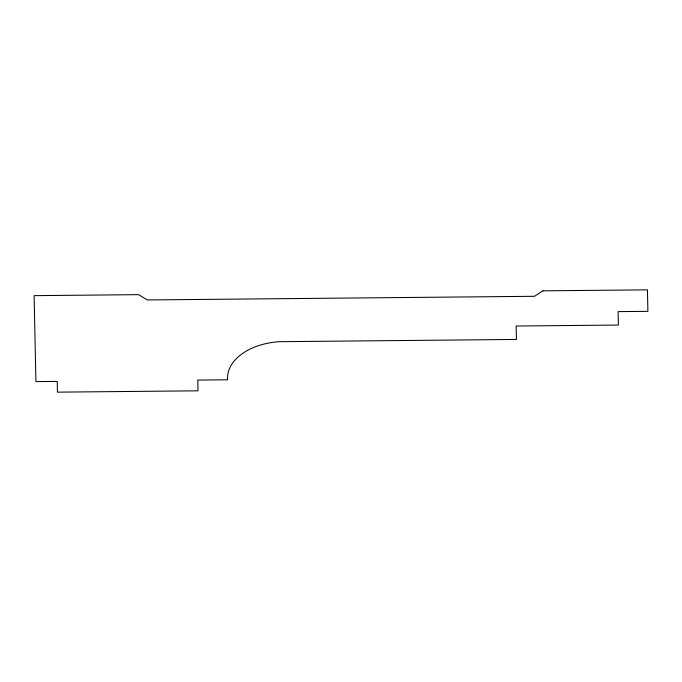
<?xml version="1.0" encoding="UTF-8"?>
<svg xmlns="http://www.w3.org/2000/svg" width="682" height="682" viewBox="0 0 682 682"><rect width="100%" height="100%" fill="white"/><g stroke="black" fill="none" stroke-linecap="round" stroke-linejoin="round"><path stroke-width="1.02" d="M542.915 290.839L534.509 296.295L147.261 299.952L138.634 294.658L34.1 295.647L35.916 381.605L57.211 381.409L57.441 392.15L198.002 390.82L197.771 380.079L227.583 379.797A57.953 36.547 -0.1 0 1 278.725 341.699L516.427 339.448L516.146 326.022L618.369 325.05L618.088 311.623L647.9 311.342L647.448 289.85L542.915 290.839"/></g></svg>
